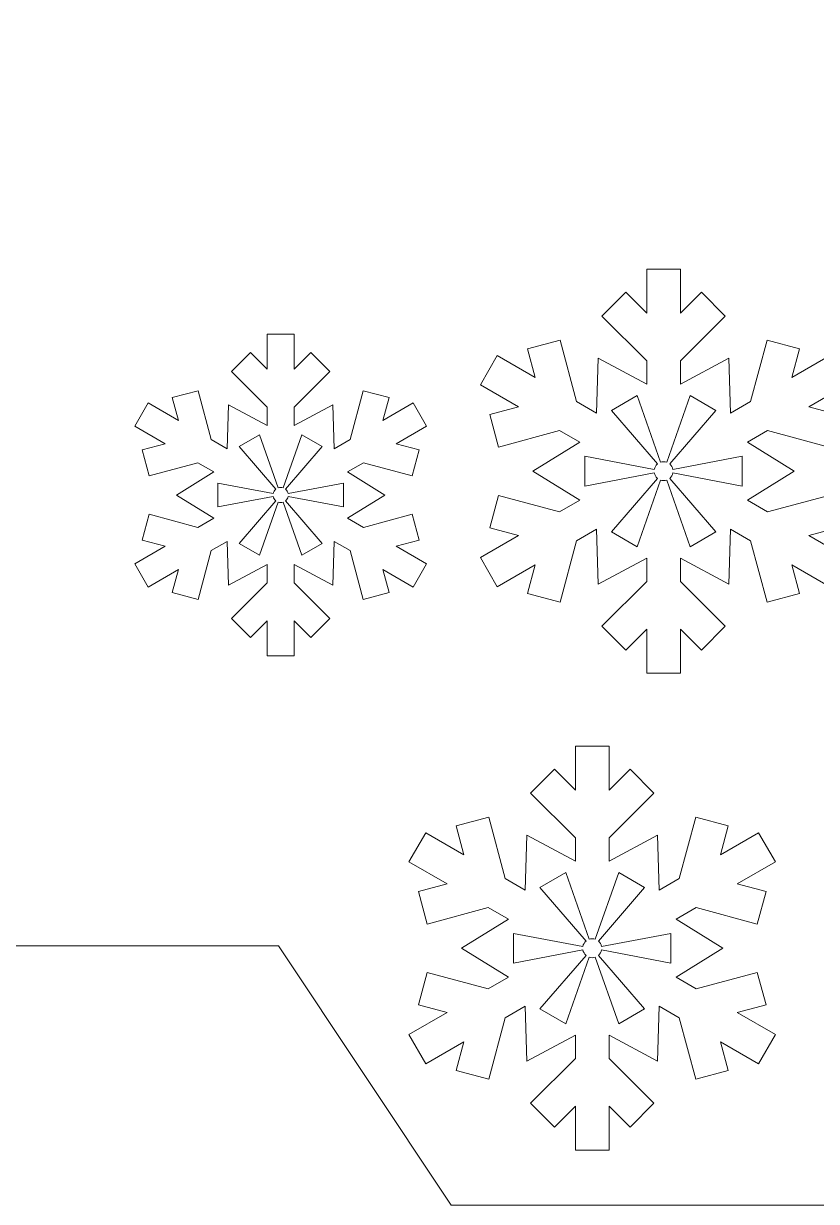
# Model space of a CAD drawing. Header units: millimetres. Extents: x -417 to 423, y -129 to 130.
# Drawn here: x -253.1 to -210.7, y -65.9 to -2.9 of the extents above; entities that cross this region are included whole.
import ezdxf

# ---------------------------------------------------------------- set-up
doc = ezdxf.new("R2010")
doc.units = ezdxf.units.MM
doc.header["$MEASUREMENT"] = 0
doc.layers.add('Camada 1', color=7, linetype='Continuous')

msp = doc.modelspace()

# ---------------------------------------------------------------- linework, layer by layer
at = {"layer": 'Camada 1', "color": 250, "lineweight": 20}
msp.add_open_spline([(-108.9558, -116.1846), (-108.9558, -116.1846), (-108.9558, -110.645), (-108.9558, -110.645), (-108.9558, -110.645), (-102.3488, -110.9216), (-97.9652, -108.239), (-94.6314, -105.1581), (-94.6314, -105.1581), (-87.3953, -98.4709), (-85.1994, -85.6952), (-90.7202, -77.2132), (-90.7202, -77.2132), (-94.7894, -68.8955), (-105.2778, -59.5347), (-122.1855, -49.1306), (-122.1855, -49.1306), (-124.721, -47.526), (-132.9916, -46.6607), (-140.9969, -46.5348), (-140.9969, -46.5348), (-152.559, -43.7149), (-161.0808, -36.9499), (-166.5625, -26.2396), (-166.5625, -26.2396), (-168.5027, -22.4029), (-167.3598, -17.7245), (-163.8693, -15.2145), (-163.8693, -15.2145), (-160.3787, -12.7045), (-155.58, -13.11), (-152.5604, -16.1706), (-152.5604, -16.1706), (-154.0899, -17.3196), (-154.4744, -19.4537), (-153.442, -21.0642), (-153.442, -21.0642), (-152.4096, -22.6747), (-150.3099, -23.2164), (-148.6272, -22.3064), (-148.6272, -22.3064), (-147.028, -21.9692), (-145.697, -20.8664), (-145.0684, -19.3578), (-145.0684, -19.3578), (-144.4399, -17.8492), (-144.5939, -16.1277), (-145.4807, -14.7547), (-145.4807, -14.7547), (-146.9971, -10.3188), (-150.3939, -6.7782), (-154.7631, -5.079), (-154.7631, -5.079), (-159.5358, -2.9317), (-165.0342, -3.1166), (-169.652, -5.5794), (-169.652, -5.5794), (-174.2698, -8.0421), (-177.4864, -12.5053), (-178.3621, -17.6651), (-178.3621, -17.6651), (-179.6802, -31.609), (-173.3601, -43.1405), (-159.402, -52.2596), (-159.402, -52.2596), (-157.4766, -53.5175), (-155.4059, -54.7295), (-153.1898, -55.8956), (-153.1898, -55.8956), (-151.9161, -60.507), (-154.4087, -64.0216), (-158.7086, -65.4385), (-158.7086, -65.4385), (-161.1395, -66.2396), (-163.3679, -66.1217), (-165.8633, -66.1217), (-165.8633, -66.1217), (-165.8633, -66.1217), (-230.2112, -66.1217), (-230.2112, -66.1217), (-230.2112, -66.1217), (-230.2112, -66.1217), (-239.4373, -52.2596), (-239.4373, -52.2596), (-239.4373, -52.2596), (-239.4373, -52.2596), (-253.323, -52.2596), (-253.323, -52.2596), (-253.323, -52.2596), (-253.323, -52.2596), (-296.323, -52.2596), (-296.323, -52.2596), (-296.323, -52.2596), (-296.323, -52.2596), (-286.4294, -112.2239), (-286.4294, -112.2239), (-286.4294, -112.2239), (-286.4294, -112.2239), (-286.4294, -116.1846), (-286.4294, -116.1846), (-286.4294, -116.1846), (-286.4294, -116.1846), (-293.7493, -116.1846), (-293.7493, -116.1846), (-293.7493, -116.1846), (-293.7493, -116.1846), (-293.7493, -129.0963), (-293.7493, -129.0963), (-293.7493, -129.0963), (-293.7493, -129.0963), (-101.2431, -129.0963), (-101.2431, -129.0963), (-101.2431, -129.0963), (-65.3551, -127.8508), (-60.3457, -83.6124), (-81.7697, -56.7062), (-81.7697, -56.7062), (-82.545, -56.0007), (-83.6744, -55.8446), (-84.612, -56.3134), (-84.612, -56.3134), (-85.5496, -56.7822), (-86.1023, -57.7793), (-86.0031, -58.8229), (-86.0031, -58.8229), (-67.2099, -86.878), (-78.4282, -115.7353), (-101.2431, -116.1846), (-101.2431, -116.1846), (-101.2431, -116.1846), (-108.9558, -116.1846), (-108.9558, -116.1846)], degree=3, knots=[0, 0, 0, 0, 0.0294118, 0.0294118, 0.0294118, 0.0294118, 0.0588235, 0.0588235, 0.0588235, 0.0588235, 0.0882353, 0.0882353, 0.0882353, 0.0882353, 0.1176471, 0.1176471, 0.1176471, 0.1176471, 0.1470588, 0.1470588, 0.1470588, 0.1470588, 0.1764706, 0.1764706, 0.1764706, 0.1764706, 0.2058824, 0.2058824, 0.2058824, 0.2058824, 0.2352941, 0.2352941, 0.2352941, 0.2352941, 0.2647059, 0.2647059, 0.2647059, 0.2647059, 0.2941176, 0.2941176, 0.2941176, 0.2941176, 0.3235294, 0.3235294, 0.3235294, 0.3235294, 0.3529412, 0.3529412, 0.3529412, 0.3529412, 0.3823529, 0.3823529, 0.3823529, 0.3823529, 0.4117647, 0.4117647, 0.4117647, 0.4117647, 0.4411765, 0.4411765, 0.4411765, 0.4411765, 0.4705882, 0.4705882, 0.4705882, 0.4705882, 0.5, 0.5, 0.5, 0.5, 0.5294118, 0.5294118, 0.5294118, 0.5294118, 0.5588235, 0.5588235, 0.5588235, 0.5588235, 0.5882353, 0.5882353, 0.5882353, 0.5882353, 0.6176471, 0.6176471, 0.6176471, 0.6176471, 0.6470588, 0.6470588, 0.6470588, 0.6470588, 0.6764706, 0.6764706, 0.6764706, 0.6764706, 0.7058824, 0.7058824, 0.7058824, 0.7058824, 0.7352941, 0.7352941, 0.7352941, 0.7352941, 0.7647059, 0.7647059, 0.7647059, 0.7647059, 0.7941176, 0.7941176, 0.7941176, 0.7941176, 0.8235294, 0.8235294, 0.8235294, 0.8235294, 0.8529412, 0.8529412, 0.8529412, 0.8529412, 0.8823529, 0.8823529, 0.8823529, 0.8823529, 0.9117647, 0.9117647, 0.9117647, 0.9117647, 0.9411765, 0.9411765, 0.9411765, 0.9411765, 1, 1, 1, 1], dxfattribs=at)
at = {"layer": 'Camada 1', "color": 250, "lineweight": 9}
for points, knots in [([(-217.9446, -20.9703), (-217.9446, -20.9703), (-217.9446, -22.2098), (-217.9446, -22.2098), (-217.9446, -22.2098), (-217.9446, -22.2098), (-215.3519, -20.8186), (-215.3519, -20.8186), (-215.3519, -20.8186), (-215.3519, -20.8186), (-215.2603, -23.7595), (-215.2603, -23.7595), (-215.2603, -23.7595), (-215.2603, -23.7595), (-214.187, -23.1398), (-214.187, -23.1398), (-214.187, -23.1398), (-214.187, -23.1398), (-213.3096, -19.8655), (-213.3096, -19.8655), (-213.3096, -19.8655), (-213.3096, -19.8655), (-211.5709, -20.3314), (-211.5709, -20.3314), (-211.5709, -20.3314), (-211.5709, -20.3314), (-211.9824, -21.867), (-211.9824, -21.867), (-211.9824, -21.867), (-211.9824, -21.867), (-209.9455, -20.691), (-209.9455, -20.691), (-209.9455, -20.691), (-209.9455, -20.691), (-209.0455, -22.2498), (-209.0455, -22.2498), (-209.0455, -22.2498), (-209.0455, -22.2498), (-211.0824, -23.4258), (-211.0824, -23.4258), (-211.0824, -23.4258), (-211.0824, -23.4258), (-209.5468, -23.8373), (-209.5468, -23.8373), (-209.5468, -23.8373), (-209.5468, -23.8373), (-210.0127, -25.576), (-210.0127, -25.576), (-210.0127, -25.576), (-210.0127, -25.576), (-213.287, -24.6986), (-213.287, -24.6986), (-213.287, -24.6986), (-213.287, -24.6986), (-214.3604, -25.3184), (-214.3604, -25.3184), (-214.3604, -25.3184), (-214.3604, -25.3184), (-211.8592, -26.8681), (-211.8592, -26.8681), (-211.8592, -26.8681), (-211.8592, -26.8681), (-214.3604, -28.4179), (-214.3604, -28.4179), (-214.3604, -28.4179), (-214.3604, -28.4179), (-213.287, -29.0376), (-213.287, -29.0376), (-213.287, -29.0376), (-213.287, -29.0376), (-210.0127, -28.1602), (-210.0127, -28.1602), (-210.0127, -28.1602), (-210.0127, -28.1602), (-209.5468, -29.8989), (-209.5468, -29.8989), (-209.5468, -29.8989), (-209.5468, -29.8989), (-211.0824, -30.3104), (-211.0824, -30.3104), (-211.0824, -30.3104), (-211.0824, -30.3104), (-209.0455, -31.4864), (-209.0455, -31.4864), (-209.0455, -31.4864), (-209.0455, -31.4864), (-209.9455, -33.0452), (-209.9455, -33.0452), (-209.9455, -33.0452), (-209.9455, -33.0452), (-211.9824, -31.8692), (-211.9824, -31.8692), (-211.9824, -31.8692), (-211.9824, -31.8692), (-211.5709, -33.4048), (-211.5709, -33.4048), (-211.5709, -33.4048), (-211.5709, -33.4048), (-213.3096, -33.8707), (-213.3096, -33.8707), (-213.3096, -33.8707), (-213.3096, -33.8707), (-214.187, -30.5964), (-214.187, -30.5964), (-214.187, -30.5964), (-214.187, -30.5964), (-215.2603, -29.9767), (-215.2603, -29.9767), (-215.2603, -29.9767), (-215.2603, -29.9767), (-215.3519, -32.9177), (-215.3519, -32.9177), (-215.3519, -32.9177), (-215.3519, -32.9177), (-217.9446, -31.5264), (-217.9446, -31.5264), (-217.9446, -31.5264), (-217.9446, -31.5264), (-217.9446, -32.7659), (-217.9446, -32.7659), (-217.9446, -32.7659), (-217.9446, -32.7659), (-215.5477, -35.1628), (-215.5477, -35.1628), (-215.5477, -35.1628), (-215.5477, -35.1628), (-216.8205, -36.4356), (-216.8205, -36.4356), (-216.8205, -36.4356), (-216.8205, -36.4356), (-217.9446, -35.3115), (-217.9446, -35.3115), (-217.9446, -35.3115), (-217.9446, -35.3115), (-217.9446, -37.6635), (-217.9446, -37.6635), (-217.9446, -37.6635), (-217.9446, -37.6635), (-219.7446, -37.6635), (-219.7446, -37.6635), (-219.7446, -37.6635), (-219.7446, -37.6635), (-219.7446, -35.3115), (-219.7446, -35.3115), (-219.7446, -35.3115), (-219.7446, -35.3115), (-220.8687, -36.4356), (-220.8687, -36.4356), (-220.8687, -36.4356), (-220.8687, -36.4356), (-222.1415, -35.1628), (-222.1415, -35.1628), (-222.1415, -35.1628), (-222.1415, -35.1628), (-219.7446, -32.7659), (-219.7446, -32.7659), (-219.7446, -32.7659), (-219.7446, -32.7659), (-219.7446, -31.5264), (-219.7446, -31.5264), (-219.7446, -31.5264), (-219.7446, -31.5264), (-222.3373, -32.9176), (-222.3373, -32.9176), (-222.3373, -32.9176), (-222.3373, -32.9176), (-222.4289, -29.9767), (-222.4289, -29.9767), (-222.4289, -29.9767), (-222.4289, -29.9767), (-223.5022, -30.5964), (-223.5022, -30.5964), (-223.5022, -30.5964), (-223.5022, -30.5964), (-224.3796, -33.8707), (-224.3796, -33.8707), (-224.3796, -33.8707), (-224.3796, -33.8707), (-226.1183, -33.4048), (-226.1183, -33.4048), (-226.1183, -33.4048), (-226.1183, -33.4048), (-225.7068, -31.8692), (-225.7068, -31.8692), (-225.7068, -31.8692), (-225.7068, -31.8692), (-227.7437, -33.0452), (-227.7437, -33.0452), (-227.7437, -33.0452), (-227.7437, -33.0452), (-228.6437, -31.4864), (-228.6437, -31.4864), (-228.6437, -31.4864), (-228.6437, -31.4864), (-226.6068, -30.3104), (-226.6068, -30.3104), (-226.6068, -30.3104), (-226.6068, -30.3104), (-228.1424, -29.8989), (-228.1424, -29.8989), (-228.1424, -29.8989), (-228.1424, -29.8989), (-227.6765, -28.1602), (-227.6765, -28.1602), (-227.6765, -28.1602), (-227.6765, -28.1602), (-224.4022, -29.0376), (-224.4022, -29.0376), (-224.4022, -29.0376), (-224.4022, -29.0376), (-223.3288, -28.4178), (-223.3288, -28.4178), (-223.3288, -28.4178), (-223.3288, -28.4178), (-225.83, -26.8681), (-225.83, -26.8681), (-225.83, -26.8681), (-225.83, -26.8681), (-223.3288, -25.3183), (-223.3288, -25.3183), (-223.3288, -25.3183), (-223.3288, -25.3183), (-224.4022, -24.6986), (-224.4022, -24.6986), (-224.4022, -24.6986), (-224.4022, -24.6986), (-227.6765, -25.576), (-227.6765, -25.576), (-227.6765, -25.576), (-227.6765, -25.576), (-228.1424, -23.8373), (-228.1424, -23.8373), (-228.1424, -23.8373), (-228.1424, -23.8373), (-226.6068, -23.4258), (-226.6068, -23.4258), (-226.6068, -23.4258), (-226.6068, -23.4258), (-228.6437, -22.2498), (-228.6437, -22.2498), (-228.6437, -22.2498), (-228.6437, -22.2498), (-227.7437, -20.691), (-227.7437, -20.691), (-227.7437, -20.691), (-227.7437, -20.691), (-225.7068, -21.867), (-225.7068, -21.867), (-225.7068, -21.867), (-225.7068, -21.867), (-226.1183, -20.3314), (-226.1183, -20.3314), (-226.1183, -20.3314), (-226.1183, -20.3314), (-224.3796, -19.8655), (-224.3796, -19.8655), (-224.3796, -19.8655), (-224.3796, -19.8655), (-223.5022, -23.1398), (-223.5022, -23.1398), (-223.5022, -23.1398), (-223.5022, -23.1398), (-222.4289, -23.7595), (-222.4289, -23.7595), (-222.4289, -23.7595), (-222.4289, -23.7595), (-222.3373, -20.8185), (-222.3373, -20.8185), (-222.3373, -20.8185), (-222.3373, -20.8185), (-219.7446, -22.2098), (-219.7446, -22.2098), (-219.7446, -22.2098), (-219.7446, -22.2098), (-219.7446, -20.9703), (-219.7446, -20.9703), (-219.7446, -20.9703), (-219.7446, -20.9703), (-222.1415, -18.5734), (-222.1415, -18.5734), (-222.1415, -18.5734), (-222.1415, -18.5734), (-220.8687, -17.3006), (-220.8687, -17.3006), (-220.8687, -17.3006), (-220.8687, -17.3006), (-219.7446, -18.4247), (-219.7446, -18.4247), (-219.7446, -18.4247), (-219.7446, -18.4247), (-219.7446, -16.0727), (-219.7446, -16.0727), (-219.7446, -16.0727), (-219.7446, -16.0727), (-217.9446, -16.0727), (-217.9446, -16.0727), (-217.9446, -16.0727), (-217.9446, -16.0727), (-217.9446, -18.4247), (-217.9446, -18.4247), (-217.9446, -18.4247), (-217.9446, -18.4247), (-216.8205, -17.3006), (-216.8205, -17.3006), (-216.8205, -17.3006), (-216.8205, -17.3006), (-215.5477, -18.5734), (-215.5477, -18.5734), (-215.5477, -18.5734), (-215.5477, -18.5734), (-217.9446, -20.9703), (-217.9446, -20.9703)], [0, 0, 0, 0, 0.0126582, 0.0126582, 0.0126582, 0.0126582, 0.0253165, 0.0253165, 0.0253165, 0.0253165, 0.0379747, 0.0379747, 0.0379747, 0.0379747, 0.0506329, 0.0506329, 0.0506329, 0.0506329, 0.0632911, 0.0632911, 0.0632911, 0.0632911, 0.0759494, 0.0759494, 0.0759494, 0.0759494, 0.0886076, 0.0886076, 0.0886076, 0.0886076, 0.1012658, 0.1012658, 0.1012658, 0.1012658, 0.1139241, 0.1139241, 0.1139241, 0.1139241, 0.1265823, 0.1265823, 0.1265823, 0.1265823, 0.1392405, 0.1392405, 0.1392405, 0.1392405, 0.1518987, 0.1518987, 0.1518987, 0.1518987, 0.164557, 0.164557, 0.164557, 0.164557, 0.1772152, 0.1772152, 0.1772152, 0.1772152, 0.1898734, 0.1898734, 0.1898734, 0.1898734, 0.2025316, 0.2025316, 0.2025316, 0.2025316, 0.2151899, 0.2151899, 0.2151899, 0.2151899, 0.2278481, 0.2278481, 0.2278481, 0.2278481, 0.2405063, 0.2405063, 0.2405063, 0.2405063, 0.2531646, 0.2531646, 0.2531646, 0.2531646, 0.2658228, 0.2658228, 0.2658228, 0.2658228, 0.278481, 0.278481, 0.278481, 0.278481, 0.2911392, 0.2911392, 0.2911392, 0.2911392, 0.3037975, 0.3037975, 0.3037975, 0.3037975, 0.3164557, 0.3164557, 0.3164557, 0.3164557, 0.3291139, 0.3291139, 0.3291139, 0.3291139, 0.3417722, 0.3417722, 0.3417722, 0.3417722, 0.3544304, 0.3544304, 0.3544304, 0.3544304, 0.3670886, 0.3670886, 0.3670886, 0.3670886, 0.3797468, 0.3797468, 0.3797468, 0.3797468, 0.3924051, 0.3924051, 0.3924051, 0.3924051, 0.4050633, 0.4050633, 0.4050633, 0.4050633, 0.4177215, 0.4177215, 0.4177215, 0.4177215, 0.4303797, 0.4303797, 0.4303797, 0.4303797, 0.443038, 0.443038, 0.443038, 0.443038, 0.4556962, 0.4556962, 0.4556962, 0.4556962, 0.4683544, 0.4683544, 0.4683544, 0.4683544, 0.4810127, 0.4810127, 0.4810127, 0.4810127, 0.4936709, 0.4936709, 0.4936709, 0.4936709, 0.5063291, 0.5063291, 0.5063291, 0.5063291, 0.5189873, 0.5189873, 0.5189873, 0.5189873, 0.5316456, 0.5316456, 0.5316456, 0.5316456, 0.5443038, 0.5443038, 0.5443038, 0.5443038, 0.556962, 0.556962, 0.556962, 0.556962, 0.5696203, 0.5696203, 0.5696203, 0.5696203, 0.5822785, 0.5822785, 0.5822785, 0.5822785, 0.5949367, 0.5949367, 0.5949367, 0.5949367, 0.6075949, 0.6075949, 0.6075949, 0.6075949, 0.6202532, 0.6202532, 0.6202532, 0.6202532, 0.6329114, 0.6329114, 0.6329114, 0.6329114, 0.6455696, 0.6455696, 0.6455696, 0.6455696, 0.6582278, 0.6582278, 0.6582278, 0.6582278, 0.6708861, 0.6708861, 0.6708861, 0.6708861, 0.6835443, 0.6835443, 0.6835443, 0.6835443, 0.6962025, 0.6962025, 0.6962025, 0.6962025, 0.7088608, 0.7088608, 0.7088608, 0.7088608, 0.721519, 0.721519, 0.721519, 0.721519, 0.7341772, 0.7341772, 0.7341772, 0.7341772, 0.7468354, 0.7468354, 0.7468354, 0.7468354, 0.7594937, 0.7594937, 0.7594937, 0.7594937, 0.7721519, 0.7721519, 0.7721519, 0.7721519, 0.7848101, 0.7848101, 0.7848101, 0.7848101, 0.7974684, 0.7974684, 0.7974684, 0.7974684, 0.8101266, 0.8101266, 0.8101266, 0.8101266, 0.8227848, 0.8227848, 0.8227848, 0.8227848, 0.835443, 0.835443, 0.835443, 0.835443, 0.8481013, 0.8481013, 0.8481013, 0.8481013, 0.8607595, 0.8607595, 0.8607595, 0.8607595, 0.8734177, 0.8734177, 0.8734177, 0.8734177, 0.8860759, 0.8860759, 0.8860759, 0.8860759, 0.8987342, 0.8987342, 0.8987342, 0.8987342, 0.9113924, 0.9113924, 0.9113924, 0.9113924, 0.9240506, 0.9240506, 0.9240506, 0.9240506, 0.9367089, 0.9367089, 0.9367089, 0.9367089, 0.9493671, 0.9493671, 0.9493671, 0.9493671, 0.9620253, 0.9620253, 0.9620253, 0.9620253, 0.9746835, 0.9746835, 0.9746835, 0.9746835, 1, 1, 1, 1]), ([(-238.6061, -23.4447), (-238.6061, -23.4447), (-238.6061, -24.4323), (-238.6061, -24.4323), (-238.6061, -24.4323), (-238.6061, -24.4323), (-236.5404, -23.3238), (-236.5404, -23.3238), (-236.5404, -23.3238), (-236.5404, -23.3238), (-236.4675, -25.667), (-236.4675, -25.667), (-236.4675, -25.667), (-236.4675, -25.667), (-235.6123, -25.1732), (-235.6123, -25.1732), (-235.6123, -25.1732), (-235.6123, -25.1732), (-234.9133, -22.5645), (-234.9133, -22.5645), (-234.9133, -22.5645), (-234.9133, -22.5645), (-233.528, -22.9357), (-233.528, -22.9357), (-233.528, -22.9357), (-233.528, -22.9357), (-233.8558, -24.1591), (-233.8558, -24.1591), (-233.8558, -24.1591), (-233.8558, -24.1591), (-232.233, -23.2222), (-232.233, -23.2222), (-232.233, -23.2222), (-232.233, -23.2222), (-231.5159, -24.4641), (-231.5159, -24.4641), (-231.5159, -24.4641), (-231.5159, -24.4641), (-233.1388, -25.4011), (-233.1388, -25.4011), (-233.1388, -25.4011), (-233.1388, -25.4011), (-231.9153, -25.729), (-231.9153, -25.729), (-231.9153, -25.729), (-231.9153, -25.729), (-232.2865, -27.1142), (-232.2865, -27.1142), (-232.2865, -27.1142), (-232.2865, -27.1142), (-234.8953, -26.4152), (-234.8953, -26.4152), (-234.8953, -26.4152), (-234.8953, -26.4152), (-235.7505, -26.909), (-235.7505, -26.909), (-235.7505, -26.909), (-235.7505, -26.909), (-233.7577, -28.1437), (-233.7577, -28.1437), (-233.7577, -28.1437), (-233.7577, -28.1437), (-235.7505, -29.3785), (-235.7505, -29.3785), (-235.7505, -29.3785), (-235.7505, -29.3785), (-234.8953, -29.8722), (-234.8953, -29.8722), (-234.8953, -29.8722), (-234.8953, -29.8722), (-232.2865, -29.1732), (-232.2865, -29.1732), (-232.2865, -29.1732), (-232.2865, -29.1732), (-231.9153, -30.5584), (-231.9153, -30.5584), (-231.9153, -30.5584), (-231.9153, -30.5584), (-233.1388, -30.8863), (-233.1388, -30.8863), (-233.1388, -30.8863), (-233.1388, -30.8863), (-231.5159, -31.8233), (-231.5159, -31.8233), (-231.5159, -31.8233), (-231.5159, -31.8233), (-232.233, -33.0652), (-232.233, -33.0652), (-232.233, -33.0652), (-232.233, -33.0652), (-233.8558, -32.1283), (-233.8558, -32.1283), (-233.8558, -32.1283), (-233.8558, -32.1283), (-233.528, -33.3517), (-233.528, -33.3517), (-233.528, -33.3517), (-233.528, -33.3517), (-234.9133, -33.7229), (-234.9133, -33.7229), (-234.9133, -33.7229), (-234.9133, -33.7229), (-235.6123, -31.1142), (-235.6123, -31.1142), (-235.6123, -31.1142), (-235.6123, -31.1142), (-236.4675, -30.6204), (-236.4675, -30.6204), (-236.4675, -30.6204), (-236.4675, -30.6204), (-236.5404, -32.9636), (-236.5404, -32.9636), (-236.5404, -32.9636), (-236.5404, -32.9636), (-238.6061, -31.8551), (-238.6061, -31.8551), (-238.6061, -31.8551), (-238.6061, -31.8551), (-238.6061, -32.8427), (-238.6061, -32.8427), (-238.6061, -32.8427), (-238.6061, -32.8427), (-236.6964, -34.7524), (-236.6964, -34.7524), (-236.6964, -34.7524), (-236.6964, -34.7524), (-237.7105, -35.7665), (-237.7105, -35.7665), (-237.7105, -35.7665), (-237.7105, -35.7665), (-238.6061, -34.8709), (-238.6061, -34.8709), (-238.6061, -34.8709), (-238.6061, -34.8709), (-238.6061, -36.7448), (-238.6061, -36.7448), (-238.6061, -36.7448), (-238.6061, -36.7448), (-240.0403, -36.7448), (-240.0403, -36.7448), (-240.0403, -36.7448), (-240.0403, -36.7448), (-240.0403, -34.8709), (-240.0403, -34.8709), (-240.0403, -34.8709), (-240.0403, -34.8709), (-240.9359, -35.7665), (-240.9359, -35.7665), (-240.9359, -35.7665), (-240.9359, -35.7665), (-241.95, -34.7524), (-241.95, -34.7524), (-241.95, -34.7524), (-241.95, -34.7524), (-240.0403, -32.8427), (-240.0403, -32.8427), (-240.0403, -32.8427), (-240.0403, -32.8427), (-240.0403, -31.8551), (-240.0403, -31.8551), (-240.0403, -31.8551), (-240.0403, -31.8551), (-242.106, -32.9636), (-242.106, -32.9636), (-242.106, -32.9636), (-242.106, -32.9636), (-242.1789, -30.6204), (-242.1789, -30.6204), (-242.1789, -30.6204), (-242.1789, -30.6204), (-243.0341, -31.1142), (-243.0341, -31.1142), (-243.0341, -31.1142), (-243.0341, -31.1142), (-243.7331, -33.7229), (-243.7331, -33.7229), (-243.7331, -33.7229), (-243.7331, -33.7229), (-245.1184, -33.3517), (-245.1184, -33.3517), (-245.1184, -33.3517), (-245.1184, -33.3517), (-244.7906, -32.1283), (-244.7906, -32.1283), (-244.7906, -32.1283), (-244.7906, -32.1283), (-246.4134, -33.0652), (-246.4134, -33.0652), (-246.4134, -33.0652), (-246.4134, -33.0652), (-247.1305, -31.8233), (-247.1305, -31.8233), (-247.1305, -31.8233), (-247.1305, -31.8233), (-245.5076, -30.8863), (-245.5076, -30.8863), (-245.5076, -30.8863), (-245.5076, -30.8863), (-246.7311, -30.5584), (-246.7311, -30.5584), (-246.7311, -30.5584), (-246.7311, -30.5584), (-246.3599, -29.1732), (-246.3599, -29.1732), (-246.3599, -29.1732), (-246.3599, -29.1732), (-243.7511, -29.8722), (-243.7511, -29.8722), (-243.7511, -29.8722), (-243.7511, -29.8722), (-242.8959, -29.3784), (-242.8959, -29.3784), (-242.8959, -29.3784), (-242.8959, -29.3784), (-244.8887, -28.1437), (-244.8887, -28.1437), (-244.8887, -28.1437), (-244.8887, -28.1437), (-242.8959, -26.9089), (-242.8959, -26.9089), (-242.8959, -26.9089), (-242.8959, -26.9089), (-243.7511, -26.4152), (-243.7511, -26.4152), (-243.7511, -26.4152), (-243.7511, -26.4152), (-246.3599, -27.1142), (-246.3599, -27.1142), (-246.3599, -27.1142), (-246.3599, -27.1142), (-246.7311, -25.729), (-246.7311, -25.729), (-246.7311, -25.729), (-246.7311, -25.729), (-245.5076, -25.4011), (-245.5076, -25.4011), (-245.5076, -25.4011), (-245.5076, -25.4011), (-247.1305, -24.4641), (-247.1305, -24.4641), (-247.1305, -24.4641), (-247.1305, -24.4641), (-246.4134, -23.2222), (-246.4134, -23.2222), (-246.4134, -23.2222), (-246.4134, -23.2222), (-244.7906, -24.1591), (-244.7906, -24.1591), (-244.7906, -24.1591), (-244.7906, -24.1591), (-245.1184, -22.9357), (-245.1184, -22.9357), (-245.1184, -22.9357), (-245.1184, -22.9357), (-243.7331, -22.5645), (-243.7331, -22.5645), (-243.7331, -22.5645), (-243.7331, -22.5645), (-243.0341, -25.1732), (-243.0341, -25.1732), (-243.0341, -25.1732), (-243.0341, -25.1732), (-242.1789, -25.667), (-242.1789, -25.667), (-242.1789, -25.667), (-242.1789, -25.667), (-242.106, -23.3238), (-242.106, -23.3238), (-242.106, -23.3238), (-242.106, -23.3238), (-240.0403, -24.4323), (-240.0403, -24.4323), (-240.0403, -24.4323), (-240.0403, -24.4323), (-240.0403, -23.4447), (-240.0403, -23.4447), (-240.0403, -23.4447), (-240.0403, -23.4447), (-241.95, -21.535), (-241.95, -21.535), (-241.95, -21.535), (-241.95, -21.535), (-240.9359, -20.5209), (-240.9359, -20.5209), (-240.9359, -20.5209), (-240.9359, -20.5209), (-240.0403, -21.4165), (-240.0403, -21.4165), (-240.0403, -21.4165), (-240.0403, -21.4165), (-240.0403, -19.5426), (-240.0403, -19.5426), (-240.0403, -19.5426), (-240.0403, -19.5426), (-238.6061, -19.5426), (-238.6061, -19.5426), (-238.6061, -19.5426), (-238.6061, -19.5426), (-238.6061, -21.4165), (-238.6061, -21.4165), (-238.6061, -21.4165), (-238.6061, -21.4165), (-237.7105, -20.5209), (-237.7105, -20.5209), (-237.7105, -20.5209), (-237.7105, -20.5209), (-236.6964, -21.535), (-236.6964, -21.535), (-236.6964, -21.535), (-236.6964, -21.535), (-238.6061, -23.4447), (-238.6061, -23.4447)], [0, 0, 0, 0, 0.0126582, 0.0126582, 0.0126582, 0.0126582, 0.0253165, 0.0253165, 0.0253165, 0.0253165, 0.0379747, 0.0379747, 0.0379747, 0.0379747, 0.0506329, 0.0506329, 0.0506329, 0.0506329, 0.0632911, 0.0632911, 0.0632911, 0.0632911, 0.0759494, 0.0759494, 0.0759494, 0.0759494, 0.0886076, 0.0886076, 0.0886076, 0.0886076, 0.1012658, 0.1012658, 0.1012658, 0.1012658, 0.1139241, 0.1139241, 0.1139241, 0.1139241, 0.1265823, 0.1265823, 0.1265823, 0.1265823, 0.1392405, 0.1392405, 0.1392405, 0.1392405, 0.1518987, 0.1518987, 0.1518987, 0.1518987, 0.164557, 0.164557, 0.164557, 0.164557, 0.1772152, 0.1772152, 0.1772152, 0.1772152, 0.1898734, 0.1898734, 0.1898734, 0.1898734, 0.2025316, 0.2025316, 0.2025316, 0.2025316, 0.2151899, 0.2151899, 0.2151899, 0.2151899, 0.2278481, 0.2278481, 0.2278481, 0.2278481, 0.2405063, 0.2405063, 0.2405063, 0.2405063, 0.2531646, 0.2531646, 0.2531646, 0.2531646, 0.2658228, 0.2658228, 0.2658228, 0.2658228, 0.278481, 0.278481, 0.278481, 0.278481, 0.2911392, 0.2911392, 0.2911392, 0.2911392, 0.3037975, 0.3037975, 0.3037975, 0.3037975, 0.3164557, 0.3164557, 0.3164557, 0.3164557, 0.3291139, 0.3291139, 0.3291139, 0.3291139, 0.3417722, 0.3417722, 0.3417722, 0.3417722, 0.3544304, 0.3544304, 0.3544304, 0.3544304, 0.3670886, 0.3670886, 0.3670886, 0.3670886, 0.3797468, 0.3797468, 0.3797468, 0.3797468, 0.3924051, 0.3924051, 0.3924051, 0.3924051, 0.4050633, 0.4050633, 0.4050633, 0.4050633, 0.4177215, 0.4177215, 0.4177215, 0.4177215, 0.4303797, 0.4303797, 0.4303797, 0.4303797, 0.443038, 0.443038, 0.443038, 0.443038, 0.4556962, 0.4556962, 0.4556962, 0.4556962, 0.4683544, 0.4683544, 0.4683544, 0.4683544, 0.4810127, 0.4810127, 0.4810127, 0.4810127, 0.4936709, 0.4936709, 0.4936709, 0.4936709, 0.5063291, 0.5063291, 0.5063291, 0.5063291, 0.5189873, 0.5189873, 0.5189873, 0.5189873, 0.5316456, 0.5316456, 0.5316456, 0.5316456, 0.5443038, 0.5443038, 0.5443038, 0.5443038, 0.556962, 0.556962, 0.556962, 0.556962, 0.5696203, 0.5696203, 0.5696203, 0.5696203, 0.5822785, 0.5822785, 0.5822785, 0.5822785, 0.5949367, 0.5949367, 0.5949367, 0.5949367, 0.6075949, 0.6075949, 0.6075949, 0.6075949, 0.6202532, 0.6202532, 0.6202532, 0.6202532, 0.6329114, 0.6329114, 0.6329114, 0.6329114, 0.6455696, 0.6455696, 0.6455696, 0.6455696, 0.6582278, 0.6582278, 0.6582278, 0.6582278, 0.6708861, 0.6708861, 0.6708861, 0.6708861, 0.6835443, 0.6835443, 0.6835443, 0.6835443, 0.6962025, 0.6962025, 0.6962025, 0.6962025, 0.7088608, 0.7088608, 0.7088608, 0.7088608, 0.721519, 0.721519, 0.721519, 0.721519, 0.7341772, 0.7341772, 0.7341772, 0.7341772, 0.7468354, 0.7468354, 0.7468354, 0.7468354, 0.7594937, 0.7594937, 0.7594937, 0.7594937, 0.7721519, 0.7721519, 0.7721519, 0.7721519, 0.7848101, 0.7848101, 0.7848101, 0.7848101, 0.7974684, 0.7974684, 0.7974684, 0.7974684, 0.8101266, 0.8101266, 0.8101266, 0.8101266, 0.8227848, 0.8227848, 0.8227848, 0.8227848, 0.835443, 0.835443, 0.835443, 0.835443, 0.8481013, 0.8481013, 0.8481013, 0.8481013, 0.8607595, 0.8607595, 0.8607595, 0.8607595, 0.8734177, 0.8734177, 0.8734177, 0.8734177, 0.8860759, 0.8860759, 0.8860759, 0.8860759, 0.8987342, 0.8987342, 0.8987342, 0.8987342, 0.9113924, 0.9113924, 0.9113924, 0.9113924, 0.9240506, 0.9240506, 0.9240506, 0.9240506, 0.9367089, 0.9367089, 0.9367089, 0.9367089, 0.9493671, 0.9493671, 0.9493671, 0.9493671, 0.9620253, 0.9620253, 0.9620253, 0.9620253, 0.9746835, 0.9746835, 0.9746835, 0.9746835, 1, 1, 1, 1]), ([(-219.3422, -26.7742), (-219.3422, -26.7742), (-223.0525, -26.0743), (-223.0525, -26.0743), (-223.0525, -26.0743), (-223.0525, -26.0743), (-223.0524, -27.662), (-223.0524, -27.662), (-223.0524, -27.662), (-223.0524, -27.662), (-219.3422, -26.962), (-219.3422, -26.962), (-219.3422, -26.962), (-219.3206, -27.0771), (-219.2599, -27.1786), (-219.1746, -27.252), (-219.1746, -27.252), (-219.1746, -27.252), (-221.636, -30.1153), (-221.636, -30.1153), (-221.636, -30.1153), (-221.636, -30.1153), (-220.261, -30.9091), (-220.261, -30.9091), (-220.261, -30.9091), (-220.261, -30.9091), (-219.0121, -27.346), (-219.0121, -27.346), (-219.0121, -27.346), (-218.9597, -27.3644), (-218.9033, -27.3744), (-218.8446, -27.3744), (-218.8446, -27.3744), (-218.7859, -27.3744), (-218.7295, -27.3644), (-218.6771, -27.346), (-218.6771, -27.346), (-218.6771, -27.346), (-217.4281, -30.9091), (-217.4281, -30.9091), (-217.4281, -30.9091), (-217.4281, -30.9091), (-216.0532, -30.1152), (-216.0532, -30.1152), (-216.0532, -30.1152), (-216.0532, -30.1152), (-218.5146, -27.252), (-218.5146, -27.252), (-218.5146, -27.252), (-218.4293, -27.1786), (-218.3686, -27.0772), (-218.347, -26.962), (-218.347, -26.962), (-218.347, -26.962), (-214.6367, -27.6619), (-214.6367, -27.6619), (-214.6367, -27.6619), (-214.6367, -27.6619), (-214.6368, -26.0742), (-214.6368, -26.0742), (-214.6368, -26.0742), (-214.6368, -26.0742), (-218.347, -26.7742), (-218.347, -26.7742), (-218.347, -26.7742), (-218.3686, -26.6591), (-218.4293, -26.5576), (-218.5146, -26.4842), (-218.5146, -26.4842), (-218.5146, -26.4842), (-216.0532, -23.6209), (-216.0532, -23.6209), (-216.0532, -23.6209), (-216.0532, -23.6209), (-217.4282, -22.8271), (-217.4282, -22.8271), (-217.4282, -22.8271), (-217.4282, -22.8271), (-218.6771, -26.3902), (-218.6771, -26.3902), (-218.6771, -26.3902), (-218.7295, -26.3718), (-218.7859, -26.3618), (-218.8446, -26.3618), (-218.8446, -26.3618), (-218.9033, -26.3618), (-218.9597, -26.3718), (-219.0121, -26.3902), (-219.0121, -26.3902), (-219.0121, -26.3902), (-220.2611, -22.8271), (-220.2611, -22.8271), (-220.2611, -22.8271), (-220.2611, -22.8271), (-221.636, -23.621), (-221.636, -23.621), (-221.636, -23.621), (-221.636, -23.621), (-219.1746, -26.4842), (-219.1746, -26.4842), (-219.1746, -26.4842), (-219.2599, -26.5576), (-219.3206, -26.6591), (-219.3422, -26.7742)], [0, 0, 0, 0, 0.037037, 0.037037, 0.037037, 0.037037, 0.0740741, 0.0740741, 0.0740741, 0.0740741, 0.1111111, 0.1111111, 0.1111111, 0.1111111, 0.1481481, 0.1481481, 0.1481481, 0.1481481, 0.1851852, 0.1851852, 0.1851852, 0.1851852, 0.2222222, 0.2222222, 0.2222222, 0.2222222, 0.2592593, 0.2592593, 0.2592593, 0.2592593, 0.2962963, 0.2962963, 0.2962963, 0.2962963, 0.3333333, 0.3333333, 0.3333333, 0.3333333, 0.3703704, 0.3703704, 0.3703704, 0.3703704, 0.4074074, 0.4074074, 0.4074074, 0.4074074, 0.4444444, 0.4444444, 0.4444444, 0.4444444, 0.4814815, 0.4814815, 0.4814815, 0.4814815, 0.5185185, 0.5185185, 0.5185185, 0.5185185, 0.5555556, 0.5555556, 0.5555556, 0.5555556, 0.5925926, 0.5925926, 0.5925926, 0.5925926, 0.6296296, 0.6296296, 0.6296296, 0.6296296, 0.6666667, 0.6666667, 0.6666667, 0.6666667, 0.7037037, 0.7037037, 0.7037037, 0.7037037, 0.7407407, 0.7407407, 0.7407407, 0.7407407, 0.7777778, 0.7777778, 0.7777778, 0.7777778, 0.8148148, 0.8148148, 0.8148148, 0.8148148, 0.8518519, 0.8518519, 0.8518519, 0.8518519, 0.8888889, 0.8888889, 0.8888889, 0.8888889, 0.9259259, 0.9259259, 0.9259259, 0.9259259, 1, 1, 1, 1]), ([(-239.7197, -28.0689), (-239.7197, -28.0689), (-242.6758, -27.5113), (-242.6758, -27.5113), (-242.6758, -27.5113), (-242.6758, -27.5113), (-242.6757, -28.7762), (-242.6757, -28.7762), (-242.6757, -28.7762), (-242.6757, -28.7762), (-239.7197, -28.2185), (-239.7197, -28.2185), (-239.7197, -28.2185), (-239.7024, -28.3102), (-239.6541, -28.3911), (-239.5861, -28.4496), (-239.5861, -28.4496), (-239.5861, -28.4496), (-241.5472, -30.7309), (-241.5472, -30.7309), (-241.5472, -30.7309), (-241.5472, -30.7309), (-240.4517, -31.3633), (-240.4517, -31.3633), (-240.4517, -31.3633), (-240.4517, -31.3633), (-239.4567, -28.5245), (-239.4567, -28.5245), (-239.4567, -28.5245), (-239.4149, -28.5391), (-239.37, -28.5471), (-239.3232, -28.5471), (-239.3232, -28.5471), (-239.2764, -28.5471), (-239.2315, -28.5391), (-239.1897, -28.5245), (-239.1897, -28.5245), (-239.1897, -28.5245), (-238.1946, -31.3633), (-238.1946, -31.3633), (-238.1946, -31.3633), (-238.1946, -31.3633), (-237.0992, -30.7308), (-237.0992, -30.7308), (-237.0992, -30.7308), (-237.0992, -30.7308), (-239.0603, -28.4496), (-239.0603, -28.4496), (-239.0603, -28.4496), (-238.9923, -28.3911), (-238.944, -28.3103), (-238.9267, -28.2185), (-238.9267, -28.2185), (-238.9267, -28.2185), (-235.9706, -28.7761), (-235.9706, -28.7761), (-235.9706, -28.7761), (-235.9706, -28.7761), (-235.9707, -27.5112), (-235.9707, -27.5112), (-235.9707, -27.5112), (-235.9707, -27.5112), (-238.9267, -28.0689), (-238.9267, -28.0689), (-238.9267, -28.0689), (-238.944, -27.9772), (-238.9923, -27.8963), (-239.0603, -27.8378), (-239.0603, -27.8378), (-239.0603, -27.8378), (-237.0992, -25.5565), (-237.0992, -25.5565), (-237.0992, -25.5565), (-237.0992, -25.5565), (-238.1947, -24.9241), (-238.1947, -24.9241), (-238.1947, -24.9241), (-238.1947, -24.9241), (-239.1897, -27.7629), (-239.1897, -27.7629), (-239.1897, -27.7629), (-239.2315, -27.7483), (-239.2764, -27.7403), (-239.3232, -27.7403), (-239.3232, -27.7403), (-239.37, -27.7403), (-239.4149, -27.7483), (-239.4567, -27.7629), (-239.4567, -27.7629), (-239.4567, -27.7629), (-240.4518, -24.9241), (-240.4518, -24.9241), (-240.4518, -24.9241), (-240.4518, -24.9241), (-241.5472, -25.5566), (-241.5472, -25.5566), (-241.5472, -25.5566), (-241.5472, -25.5566), (-239.5861, -27.8378), (-239.5861, -27.8378), (-239.5861, -27.8378), (-239.6541, -27.8963), (-239.7024, -27.9772), (-239.7197, -28.0689)], [0, 0, 0, 0, 0.037037, 0.037037, 0.037037, 0.037037, 0.0740741, 0.0740741, 0.0740741, 0.0740741, 0.1111111, 0.1111111, 0.1111111, 0.1111111, 0.1481481, 0.1481481, 0.1481481, 0.1481481, 0.1851852, 0.1851852, 0.1851852, 0.1851852, 0.2222222, 0.2222222, 0.2222222, 0.2222222, 0.2592593, 0.2592593, 0.2592593, 0.2592593, 0.2962963, 0.2962963, 0.2962963, 0.2962963, 0.3333333, 0.3333333, 0.3333333, 0.3333333, 0.3703704, 0.3703704, 0.3703704, 0.3703704, 0.4074074, 0.4074074, 0.4074074, 0.4074074, 0.4444444, 0.4444444, 0.4444444, 0.4444444, 0.4814815, 0.4814815, 0.4814815, 0.4814815, 0.5185185, 0.5185185, 0.5185185, 0.5185185, 0.5555556, 0.5555556, 0.5555556, 0.5555556, 0.5925926, 0.5925926, 0.5925926, 0.5925926, 0.6296296, 0.6296296, 0.6296296, 0.6296296, 0.6666667, 0.6666667, 0.6666667, 0.6666667, 0.7037037, 0.7037037, 0.7037037, 0.7037037, 0.7407407, 0.7407407, 0.7407407, 0.7407407, 0.7777778, 0.7777778, 0.7777778, 0.7777778, 0.8148148, 0.8148148, 0.8148148, 0.8148148, 0.8518519, 0.8518519, 0.8518519, 0.8518519, 0.8888889, 0.8888889, 0.8888889, 0.8888889, 0.9259259, 0.9259259, 0.9259259, 0.9259259, 1, 1, 1, 1]), ([(-223.5624, -46.4795), (-223.5624, -46.4795), (-223.5624, -47.719), (-223.5624, -47.719), (-223.5624, -47.719), (-223.5624, -47.719), (-226.1551, -46.3278), (-226.1551, -46.3278), (-226.1551, -46.3278), (-226.1551, -46.3278), (-226.2467, -49.2687), (-226.2467, -49.2687), (-226.2467, -49.2687), (-226.2467, -49.2687), (-227.32, -48.649), (-227.32, -48.649), (-227.32, -48.649), (-227.32, -48.649), (-228.1974, -45.3747), (-228.1974, -45.3747), (-228.1974, -45.3747), (-228.1974, -45.3747), (-229.9361, -45.8406), (-229.9361, -45.8406), (-229.9361, -45.8406), (-229.9361, -45.8406), (-229.5246, -47.3762), (-229.5246, -47.3762), (-229.5246, -47.3762), (-229.5246, -47.3762), (-231.5615, -46.2002), (-231.5615, -46.2002), (-231.5615, -46.2002), (-231.5615, -46.2002), (-232.4615, -47.759), (-232.4615, -47.759), (-232.4615, -47.759), (-232.4615, -47.759), (-230.4246, -48.935), (-230.4246, -48.935), (-230.4246, -48.935), (-230.4246, -48.935), (-231.9602, -49.3465), (-231.9602, -49.3465), (-231.9602, -49.3465), (-231.9602, -49.3465), (-231.4943, -51.0852), (-231.4943, -51.0852), (-231.4943, -51.0852), (-231.4943, -51.0852), (-228.22, -50.2078), (-228.22, -50.2078), (-228.22, -50.2078), (-228.22, -50.2078), (-227.1466, -50.8276), (-227.1466, -50.8276), (-227.1466, -50.8276), (-227.1466, -50.8276), (-229.6478, -52.3773), (-229.6478, -52.3773), (-229.6478, -52.3773), (-229.6478, -52.3773), (-227.1466, -53.9271), (-227.1466, -53.9271), (-227.1466, -53.9271), (-227.1466, -53.9271), (-228.22, -54.5468), (-228.22, -54.5468), (-228.22, -54.5468), (-228.22, -54.5468), (-231.4943, -53.6694), (-231.4943, -53.6694), (-231.4943, -53.6694), (-231.4943, -53.6694), (-231.9602, -55.4081), (-231.9602, -55.4081), (-231.9602, -55.4081), (-231.9602, -55.4081), (-230.4246, -55.8196), (-230.4246, -55.8196), (-230.4246, -55.8196), (-230.4246, -55.8196), (-232.4615, -56.9956), (-232.4615, -56.9956), (-232.4615, -56.9956), (-232.4615, -56.9956), (-231.5615, -58.5544), (-231.5615, -58.5544), (-231.5615, -58.5544), (-231.5615, -58.5544), (-229.5246, -57.3784), (-229.5246, -57.3784), (-229.5246, -57.3784), (-229.5246, -57.3784), (-229.9361, -58.914), (-229.9361, -58.914), (-229.9361, -58.914), (-229.9361, -58.914), (-228.1974, -59.3799), (-228.1974, -59.3799), (-228.1974, -59.3799), (-228.1974, -59.3799), (-227.32, -56.1056), (-227.32, -56.1056), (-227.32, -56.1056), (-227.32, -56.1056), (-226.2467, -55.4859), (-226.2467, -55.4859), (-226.2467, -55.4859), (-226.2467, -55.4859), (-226.1551, -58.4269), (-226.1551, -58.4269), (-226.1551, -58.4269), (-226.1551, -58.4269), (-223.5624, -57.0356), (-223.5624, -57.0356), (-223.5624, -57.0356), (-223.5624, -57.0356), (-223.5624, -58.2751), (-223.5624, -58.2751), (-223.5624, -58.2751), (-223.5624, -58.2751), (-225.9593, -60.672), (-225.9593, -60.672), (-225.9593, -60.672), (-225.9593, -60.672), (-224.6865, -61.9448), (-224.6865, -61.9448), (-224.6865, -61.9448), (-224.6865, -61.9448), (-223.5624, -60.8207), (-223.5624, -60.8207), (-223.5624, -60.8207), (-223.5624, -60.8207), (-223.5624, -63.1727), (-223.5624, -63.1727), (-223.5624, -63.1727), (-223.5624, -63.1727), (-221.7624, -63.1727), (-221.7624, -63.1727), (-221.7624, -63.1727), (-221.7624, -63.1727), (-221.7624, -60.8207), (-221.7624, -60.8207), (-221.7624, -60.8207), (-221.7624, -60.8207), (-220.6383, -61.9448), (-220.6383, -61.9448), (-220.6383, -61.9448), (-220.6383, -61.9448), (-219.3655, -60.672), (-219.3655, -60.672), (-219.3655, -60.672), (-219.3655, -60.672), (-221.7624, -58.2751), (-221.7624, -58.2751), (-221.7624, -58.2751), (-221.7624, -58.2751), (-221.7624, -57.0356), (-221.7624, -57.0356), (-221.7624, -57.0356), (-221.7624, -57.0356), (-219.1697, -58.4268), (-219.1697, -58.4268), (-219.1697, -58.4268), (-219.1697, -58.4268), (-219.0781, -55.4859), (-219.0781, -55.4859), (-219.0781, -55.4859), (-219.0781, -55.4859), (-218.0048, -56.1056), (-218.0048, -56.1056), (-218.0048, -56.1056), (-218.0048, -56.1056), (-217.1274, -59.3799), (-217.1274, -59.3799), (-217.1274, -59.3799), (-217.1274, -59.3799), (-215.3887, -58.914), (-215.3887, -58.914), (-215.3887, -58.914), (-215.3887, -58.914), (-215.8002, -57.3784), (-215.8002, -57.3784), (-215.8002, -57.3784), (-215.8002, -57.3784), (-213.7633, -58.5544), (-213.7633, -58.5544), (-213.7633, -58.5544), (-213.7633, -58.5544), (-212.8633, -56.9956), (-212.8633, -56.9956), (-212.8633, -56.9956), (-212.8633, -56.9956), (-214.9002, -55.8196), (-214.9002, -55.8196), (-214.9002, -55.8196), (-214.9002, -55.8196), (-213.3646, -55.4081), (-213.3646, -55.4081), (-213.3646, -55.4081), (-213.3646, -55.4081), (-213.8305, -53.6694), (-213.8305, -53.6694), (-213.8305, -53.6694), (-213.8305, -53.6694), (-217.1048, -54.5468), (-217.1048, -54.5468), (-217.1048, -54.5468), (-217.1048, -54.5468), (-218.1782, -53.927), (-218.1782, -53.927), (-218.1782, -53.927), (-218.1782, -53.927), (-215.677, -52.3773), (-215.677, -52.3773), (-215.677, -52.3773), (-215.677, -52.3773), (-218.1782, -50.8275), (-218.1782, -50.8275), (-218.1782, -50.8275), (-218.1782, -50.8275), (-217.1048, -50.2078), (-217.1048, -50.2078), (-217.1048, -50.2078), (-217.1048, -50.2078), (-213.8305, -51.0852), (-213.8305, -51.0852), (-213.8305, -51.0852), (-213.8305, -51.0852), (-213.3646, -49.3465), (-213.3646, -49.3465), (-213.3646, -49.3465), (-213.3646, -49.3465), (-214.9002, -48.935), (-214.9002, -48.935), (-214.9002, -48.935), (-214.9002, -48.935), (-212.8633, -47.759), (-212.8633, -47.759), (-212.8633, -47.759), (-212.8633, -47.759), (-213.7633, -46.2002), (-213.7633, -46.2002), (-213.7633, -46.2002), (-213.7633, -46.2002), (-215.8002, -47.3762), (-215.8002, -47.3762), (-215.8002, -47.3762), (-215.8002, -47.3762), (-215.3887, -45.8406), (-215.3887, -45.8406), (-215.3887, -45.8406), (-215.3887, -45.8406), (-217.1274, -45.3747), (-217.1274, -45.3747), (-217.1274, -45.3747), (-217.1274, -45.3747), (-218.0048, -48.649), (-218.0048, -48.649), (-218.0048, -48.649), (-218.0048, -48.649), (-219.0781, -49.2687), (-219.0781, -49.2687), (-219.0781, -49.2687), (-219.0781, -49.2687), (-219.1697, -46.3277), (-219.1697, -46.3277), (-219.1697, -46.3277), (-219.1697, -46.3277), (-221.7624, -47.719), (-221.7624, -47.719), (-221.7624, -47.719), (-221.7624, -47.719), (-221.7624, -46.4795), (-221.7624, -46.4795), (-221.7624, -46.4795), (-221.7624, -46.4795), (-219.3655, -44.0826), (-219.3655, -44.0826), (-219.3655, -44.0826), (-219.3655, -44.0826), (-220.6383, -42.8098), (-220.6383, -42.8098), (-220.6383, -42.8098), (-220.6383, -42.8098), (-221.7624, -43.9339), (-221.7624, -43.9339), (-221.7624, -43.9339), (-221.7624, -43.9339), (-221.7624, -41.5819), (-221.7624, -41.5819), (-221.7624, -41.5819), (-221.7624, -41.5819), (-223.5624, -41.5819), (-223.5624, -41.5819), (-223.5624, -41.5819), (-223.5624, -41.5819), (-223.5624, -43.9339), (-223.5624, -43.9339), (-223.5624, -43.9339), (-223.5624, -43.9339), (-224.6865, -42.8098), (-224.6865, -42.8098), (-224.6865, -42.8098), (-224.6865, -42.8098), (-225.9593, -44.0826), (-225.9593, -44.0826), (-225.9593, -44.0826), (-225.9593, -44.0826), (-223.5624, -46.4795), (-223.5624, -46.4795)], [0, 0, 0, 0, 0.0126582, 0.0126582, 0.0126582, 0.0126582, 0.0253165, 0.0253165, 0.0253165, 0.0253165, 0.0379747, 0.0379747, 0.0379747, 0.0379747, 0.0506329, 0.0506329, 0.0506329, 0.0506329, 0.0632911, 0.0632911, 0.0632911, 0.0632911, 0.0759494, 0.0759494, 0.0759494, 0.0759494, 0.0886076, 0.0886076, 0.0886076, 0.0886076, 0.1012658, 0.1012658, 0.1012658, 0.1012658, 0.1139241, 0.1139241, 0.1139241, 0.1139241, 0.1265823, 0.1265823, 0.1265823, 0.1265823, 0.1392405, 0.1392405, 0.1392405, 0.1392405, 0.1518987, 0.1518987, 0.1518987, 0.1518987, 0.164557, 0.164557, 0.164557, 0.164557, 0.1772152, 0.1772152, 0.1772152, 0.1772152, 0.1898734, 0.1898734, 0.1898734, 0.1898734, 0.2025316, 0.2025316, 0.2025316, 0.2025316, 0.2151899, 0.2151899, 0.2151899, 0.2151899, 0.2278481, 0.2278481, 0.2278481, 0.2278481, 0.2405063, 0.2405063, 0.2405063, 0.2405063, 0.2531646, 0.2531646, 0.2531646, 0.2531646, 0.2658228, 0.2658228, 0.2658228, 0.2658228, 0.278481, 0.278481, 0.278481, 0.278481, 0.2911392, 0.2911392, 0.2911392, 0.2911392, 0.3037975, 0.3037975, 0.3037975, 0.3037975, 0.3164557, 0.3164557, 0.3164557, 0.3164557, 0.3291139, 0.3291139, 0.3291139, 0.3291139, 0.3417722, 0.3417722, 0.3417722, 0.3417722, 0.3544304, 0.3544304, 0.3544304, 0.3544304, 0.3670886, 0.3670886, 0.3670886, 0.3670886, 0.3797468, 0.3797468, 0.3797468, 0.3797468, 0.3924051, 0.3924051, 0.3924051, 0.3924051, 0.4050633, 0.4050633, 0.4050633, 0.4050633, 0.4177215, 0.4177215, 0.4177215, 0.4177215, 0.4303797, 0.4303797, 0.4303797, 0.4303797, 0.443038, 0.443038, 0.443038, 0.443038, 0.4556962, 0.4556962, 0.4556962, 0.4556962, 0.4683544, 0.4683544, 0.4683544, 0.4683544, 0.4810127, 0.4810127, 0.4810127, 0.4810127, 0.4936709, 0.4936709, 0.4936709, 0.4936709, 0.5063291, 0.5063291, 0.5063291, 0.5063291, 0.5189873, 0.5189873, 0.5189873, 0.5189873, 0.5316456, 0.5316456, 0.5316456, 0.5316456, 0.5443038, 0.5443038, 0.5443038, 0.5443038, 0.556962, 0.556962, 0.556962, 0.556962, 0.5696203, 0.5696203, 0.5696203, 0.5696203, 0.5822785, 0.5822785, 0.5822785, 0.5822785, 0.5949367, 0.5949367, 0.5949367, 0.5949367, 0.6075949, 0.6075949, 0.6075949, 0.6075949, 0.6202532, 0.6202532, 0.6202532, 0.6202532, 0.6329114, 0.6329114, 0.6329114, 0.6329114, 0.6455696, 0.6455696, 0.6455696, 0.6455696, 0.6582278, 0.6582278, 0.6582278, 0.6582278, 0.6708861, 0.6708861, 0.6708861, 0.6708861, 0.6835443, 0.6835443, 0.6835443, 0.6835443, 0.6962025, 0.6962025, 0.6962025, 0.6962025, 0.7088608, 0.7088608, 0.7088608, 0.7088608, 0.721519, 0.721519, 0.721519, 0.721519, 0.7341772, 0.7341772, 0.7341772, 0.7341772, 0.7468354, 0.7468354, 0.7468354, 0.7468354, 0.7594937, 0.7594937, 0.7594937, 0.7594937, 0.7721519, 0.7721519, 0.7721519, 0.7721519, 0.7848101, 0.7848101, 0.7848101, 0.7848101, 0.7974684, 0.7974684, 0.7974684, 0.7974684, 0.8101266, 0.8101266, 0.8101266, 0.8101266, 0.8227848, 0.8227848, 0.8227848, 0.8227848, 0.835443, 0.835443, 0.835443, 0.835443, 0.8481013, 0.8481013, 0.8481013, 0.8481013, 0.8607595, 0.8607595, 0.8607595, 0.8607595, 0.8734177, 0.8734177, 0.8734177, 0.8734177, 0.8860759, 0.8860759, 0.8860759, 0.8860759, 0.8987342, 0.8987342, 0.8987342, 0.8987342, 0.9113924, 0.9113924, 0.9113924, 0.9113924, 0.9240506, 0.9240506, 0.9240506, 0.9240506, 0.9367089, 0.9367089, 0.9367089, 0.9367089, 0.9493671, 0.9493671, 0.9493671, 0.9493671, 0.9620253, 0.9620253, 0.9620253, 0.9620253, 0.9746835, 0.9746835, 0.9746835, 0.9746835, 1, 1, 1, 1]), ([(-222.1648, -52.2834), (-222.1648, -52.2834), (-218.4545, -51.5835), (-218.4545, -51.5835), (-218.4545, -51.5835), (-218.4545, -51.5835), (-218.4546, -53.1712), (-218.4546, -53.1712), (-218.4546, -53.1712), (-218.4546, -53.1712), (-222.1648, -52.4712), (-222.1648, -52.4712), (-222.1648, -52.4712), (-222.1864, -52.5863), (-222.2471, -52.6878), (-222.3324, -52.7612), (-222.3324, -52.7612), (-222.3324, -52.7612), (-219.871, -55.6245), (-219.871, -55.6245), (-219.871, -55.6245), (-219.871, -55.6245), (-221.246, -56.4183), (-221.246, -56.4183), (-221.246, -56.4183), (-221.246, -56.4183), (-222.4949, -52.8552), (-222.4949, -52.8552), (-222.4949, -52.8552), (-222.5473, -52.8736), (-222.6037, -52.8836), (-222.6624, -52.8836), (-222.6624, -52.8836), (-222.7211, -52.8836), (-222.7775, -52.8736), (-222.8299, -52.8552), (-222.8299, -52.8552), (-222.8299, -52.8552), (-224.0789, -56.4183), (-224.0789, -56.4183), (-224.0789, -56.4183), (-224.0789, -56.4183), (-225.4538, -55.6244), (-225.4538, -55.6244), (-225.4538, -55.6244), (-225.4538, -55.6244), (-222.9924, -52.7612), (-222.9924, -52.7612), (-222.9924, -52.7612), (-223.0777, -52.6878), (-223.1384, -52.5864), (-223.16, -52.4712), (-223.16, -52.4712), (-223.16, -52.4712), (-226.8703, -53.1711), (-226.8703, -53.1711), (-226.8703, -53.1711), (-226.8703, -53.1711), (-226.8702, -51.5834), (-226.8702, -51.5834), (-226.8702, -51.5834), (-226.8702, -51.5834), (-223.16, -52.2834), (-223.16, -52.2834), (-223.16, -52.2834), (-223.1384, -52.1683), (-223.0777, -52.0668), (-222.9924, -51.9934), (-222.9924, -51.9934), (-222.9924, -51.9934), (-225.4538, -49.1301), (-225.4538, -49.1301), (-225.4538, -49.1301), (-225.4538, -49.1301), (-224.0788, -48.3363), (-224.0788, -48.3363), (-224.0788, -48.3363), (-224.0788, -48.3363), (-222.8299, -51.8994), (-222.8299, -51.8994), (-222.8299, -51.8994), (-222.7775, -51.881), (-222.7211, -51.871), (-222.6624, -51.871), (-222.6624, -51.871), (-222.6037, -51.871), (-222.5473, -51.881), (-222.4949, -51.8994), (-222.4949, -51.8994), (-222.4949, -51.8994), (-221.2459, -48.3363), (-221.2459, -48.3363), (-221.2459, -48.3363), (-221.2459, -48.3363), (-219.871, -49.1302), (-219.871, -49.1302), (-219.871, -49.1302), (-219.871, -49.1302), (-222.3324, -51.9934), (-222.3324, -51.9934), (-222.3324, -51.9934), (-222.2471, -52.0668), (-222.1864, -52.1683), (-222.1648, -52.2834)], [0, 0, 0, 0, 0.037037, 0.037037, 0.037037, 0.037037, 0.0740741, 0.0740741, 0.0740741, 0.0740741, 0.1111111, 0.1111111, 0.1111111, 0.1111111, 0.1481481, 0.1481481, 0.1481481, 0.1481481, 0.1851852, 0.1851852, 0.1851852, 0.1851852, 0.2222222, 0.2222222, 0.2222222, 0.2222222, 0.2592593, 0.2592593, 0.2592593, 0.2592593, 0.2962963, 0.2962963, 0.2962963, 0.2962963, 0.3333333, 0.3333333, 0.3333333, 0.3333333, 0.3703704, 0.3703704, 0.3703704, 0.3703704, 0.4074074, 0.4074074, 0.4074074, 0.4074074, 0.4444444, 0.4444444, 0.4444444, 0.4444444, 0.4814815, 0.4814815, 0.4814815, 0.4814815, 0.5185185, 0.5185185, 0.5185185, 0.5185185, 0.5555556, 0.5555556, 0.5555556, 0.5555556, 0.5925926, 0.5925926, 0.5925926, 0.5925926, 0.6296296, 0.6296296, 0.6296296, 0.6296296, 0.6666667, 0.6666667, 0.6666667, 0.6666667, 0.7037037, 0.7037037, 0.7037037, 0.7037037, 0.7407407, 0.7407407, 0.7407407, 0.7407407, 0.7777778, 0.7777778, 0.7777778, 0.7777778, 0.8148148, 0.8148148, 0.8148148, 0.8148148, 0.8518519, 0.8518519, 0.8518519, 0.8518519, 0.8888889, 0.8888889, 0.8888889, 0.8888889, 0.9259259, 0.9259259, 0.9259259, 0.9259259, 1, 1, 1, 1])]:
    msp.add_open_spline(points, degree=3, knots=knots, dxfattribs=at)

doc.saveas('drawing.dxf')
